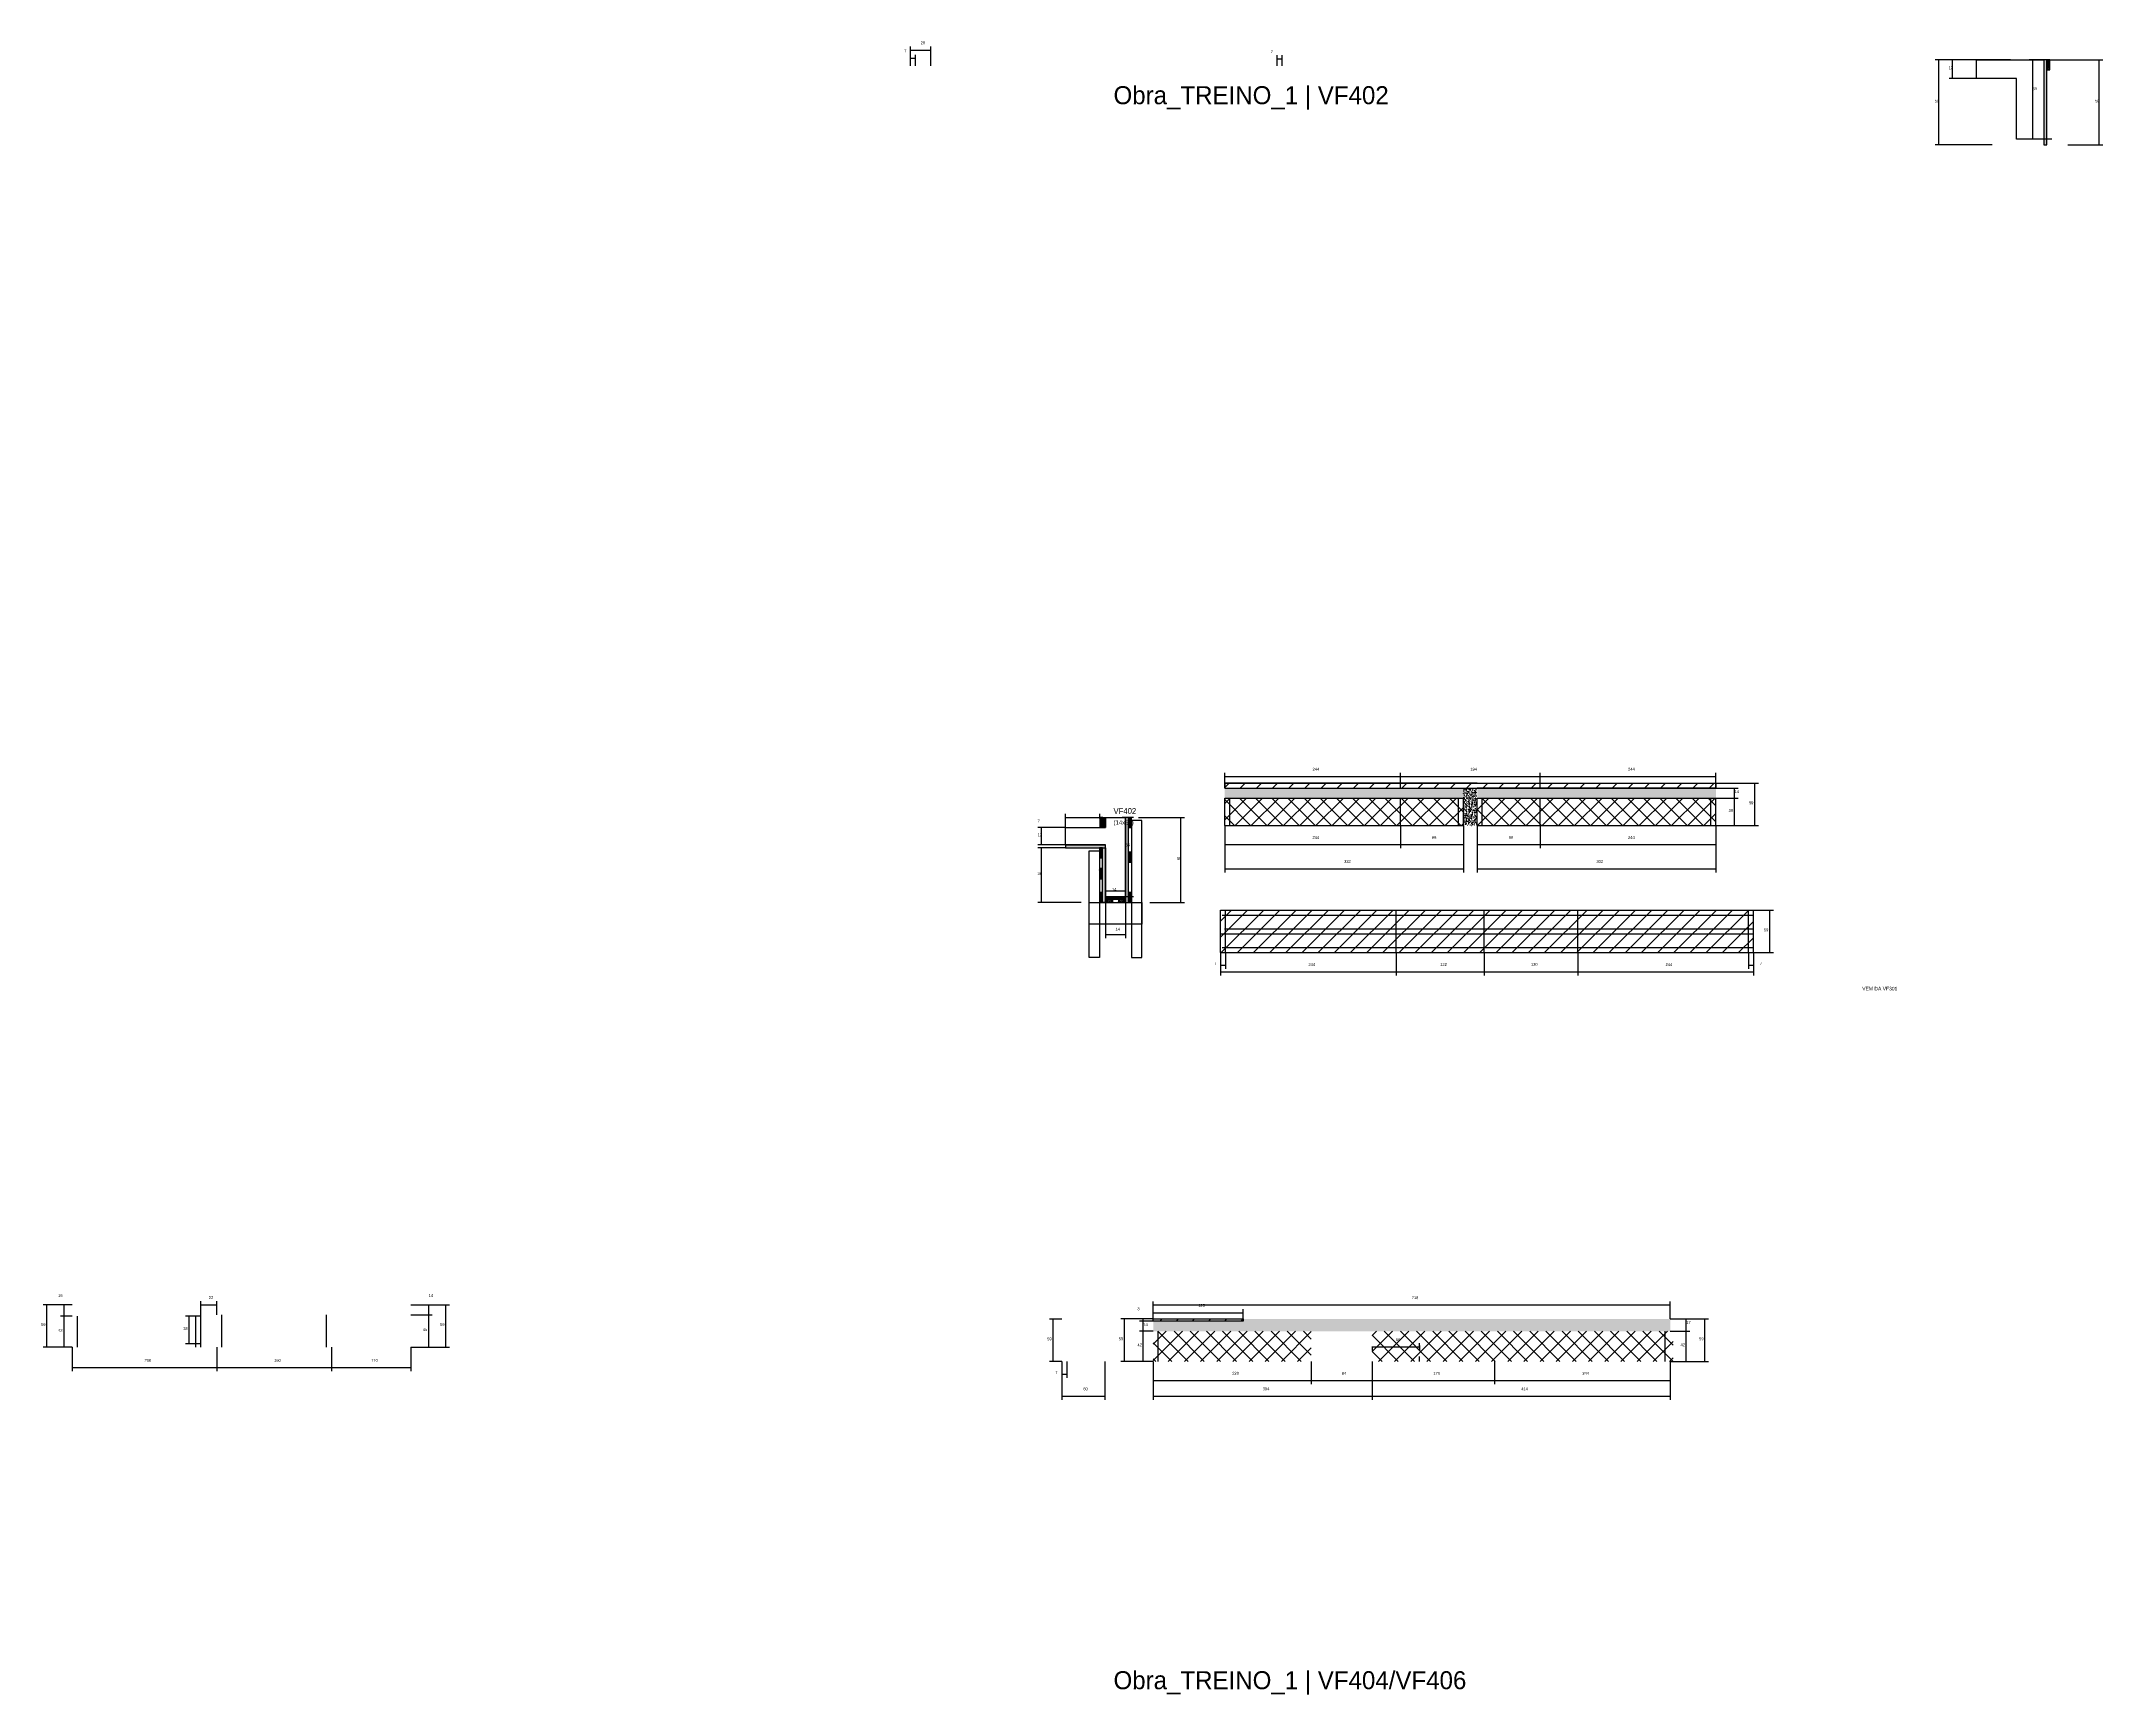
# Model space of a CAD drawing. Header units: metres. Extents: x -2848 to 22762, y -49062 to 1016.
# Drawn here: x -1489 to 1374, y -7818 to -5523 of the extents above; entities that cross this region are included whole.
import ezdxf

# ---------------------------------------------------------------- set-up
doc = ezdxf.new("R2010")
doc.units = ezdxf.units.M
for name, color, linetype in [('CONCRETO', 251, 'Continuous'), ('COTA', 4, 'Continuous'), ('Cota Seção (2x)', 4, 'Continuous'), ('Hachura', 253, 'Continuous'), ('LABEL_ID', 3, 'Continuous'), ('Madeira', 126, 'Continuous'), ('Painéis', 200, 'Continuous'), ('REAPROVEITAMENTO', 251, 'Continuous'), ('SARR_2.2x7', 40, 'Continuous'), ('SARR_3.5x7', 81, 'Continuous'), ('Texto Seção', 7, 'Continuous')]:
    doc.layers.add(name, color=color, linetype=linetype)

msp = doc.modelspace()

# ---------------------------------------------------------------- hatches: boundary and pattern name
at = {"layer": 'COTA'}
h = msp.add_hatch(dxfattribs=at)
h.set_pattern_fill('AR-CONC', scale=0.03)
h.paths.add_polyline_path([(485.9, -6573.2), (485.9, -6559.2), (485.9, -6559.2), (154.4, -6559.2), (154.4, -6559.2), (154.4, -6573.2), (154.4, -6573.2), (485.9, -6573.2)])
h = msp.add_hatch(dxfattribs=at)
h.set_pattern_fill('AR-CONC', scale=0.03)
h.paths.add_polyline_path([(505, -6573.2), (505, -6559.2), (485.9, -6559.2), (485.9, -6573.2), (485.9, -6611.2), (505, -6611.2)])
h = msp.add_hatch(dxfattribs=at)
h.set_pattern_fill('AR-CONC', scale=0.03)
h.paths.add_polyline_path([(505, -6573.2), (505, -6559.2), (505, -6559.2), (836.5, -6559.2), (836.5, -6559.2), (836.5, -6573.2), (836.5, -6573.2), (505, -6573.2)])
h = msp.add_hatch(dxfattribs=at)
h.set_pattern_fill('AR-CONC', scale=0.03)
h.paths.add_polyline_path([(359.1, -7313.1), (359.1, -7296.1), (359.1, -7296.1), (180.1, -7296.1), (180.1, -7296.1), (180.1, -7299.1), (180.1, -7299.1), (55.1, -7299.1), (55.1, -7299.1), (55.1, -7313.1), (55.1, -7313.1), (359.1, -7313.1)])
h = msp.add_hatch(dxfattribs=at)
h.set_pattern_fill('AR-CONC', scale=0.03)
h.paths.add_polyline_path([(359.1, -7296.1), (359.1, -7313.1), (359.1, -7313.1), (773.1, -7313.1), (773.1, -7313.1), (773.1, -7296.1), (773.1, -7296.1), (359.1, -7296.1)])
at = {"layer": 'Hachura'}
h = msp.add_hatch(color=8, dxfattribs=at)
h.dxf.hatch_style = 1
h.paths.add_polyline_path([(1295.8, -5548.5), (1291.8, -5548.5), (1291.8, -5548.5), (1291.8, -5666.5), (1291.8, -5666.5), (1295.8, -5666.5), (1295.8, -5666.5), (1295.8, -5548.5)])
h = msp.add_hatch(dxfattribs=at)
h.set_pattern_fill('ANSI31', scale=0.5)
h.paths.add_polyline_path([(1295.8, -5562.5), (1300.2, -5562.5), (1300.2, -5562.5), (1300.2, -5548.5), (1300.2, -5548.5), (1295.8, -5548.5), (1295.8, -5548.5), (1295.8, -5562.5)])
h = msp.add_hatch(dxfattribs=at)
h.set_pattern_fill('ANSI31', scale=0.5)
h.paths.add_polyline_path([(-19.2, -6614), (-14.8, -6614), (-14.8, -6614), (-14.8, -6600), (-14.8, -6600), (-19.2, -6600), (-19.2, -6600), (-19.2, -6614)])
h = msp.add_hatch(color=8, dxfattribs=at)
h.dxf.hatch_style = 1
h.paths.add_polyline_path([(-14.8, -6600), (-11.2, -6600), (-11.2, -6600), (-11.2, -6614), (-11.2, -6614), (-14.8, -6614), (-14.8, -6614), (-14.8, -6600)])
h = msp.add_hatch(color=8, dxfattribs=at)
h.dxf.hatch_style = 1
h.paths.add_polyline_path([(20.8, -6600), (16.8, -6600), (16.8, -6600), (16.8, -6718), (16.8, -6718), (20.8, -6718), (20.8, -6718), (20.8, -6600)])
h = msp.add_hatch(dxfattribs=at)
h.set_pattern_fill('ANSI31', scale=0.5)
h.paths.add_polyline_path([(20.8, -6614), (25.2, -6614), (25.2, -6614), (25.2, -6600), (25.2, -6600), (20.8, -6600), (20.8, -6600), (20.8, -6614)])
h = msp.add_hatch(color=8, dxfattribs=at)
h.dxf.hatch_style = 1
h.paths.add_polyline_path([(-11.2, -6642), (-11.2, -6638), (-11.2, -6638), (-66.8, -6638), (-66.8, -6638), (-66.8, -6642), (-66.8, -6642), (-11.2, -6642)])
h = msp.add_hatch(color=8, dxfattribs=at)
h.dxf.hatch_style = 1
h.paths.add_polyline_path([(-11.2, -6638), (-15.2, -6638), (-15.2, -6638), (-15.2, -6718), (-15.2, -6718), (-11.2, -6718), (-11.2, -6718), (-11.2, -6638)])
h = msp.add_hatch(dxfattribs=at)
h.set_pattern_fill('ANSI31', scale=0.5)
h.paths.add_polyline_path([(-19.6, -6656), (-15.2, -6656), (-15.2, -6656), (-15.2, -6642), (-15.2, -6642), (-19.6, -6642), (-19.6, -6642), (-19.6, -6656)])
h = msp.add_hatch(dxfattribs=at)
h.set_pattern_fill('ANSI31', scale=0.5)
h.paths.add_polyline_path([(20.8, -6662), (25.2, -6662), (25.2, -6662), (25.2, -6648), (25.2, -6648), (20.8, -6648), (20.8, -6648), (20.8, -6662)])
h = msp.add_hatch(dxfattribs=at)
h.set_pattern_fill('ANSI31', scale=0.5)
h.paths.add_polyline_path([(-19.6, -6685), (-15.2, -6685), (-15.2, -6685), (-15.2, -6671), (-15.2, -6671), (-19.6, -6671), (-19.6, -6671), (-19.6, -6685)])
h = msp.add_hatch(dxfattribs=at)
h.set_pattern_fill('ANSI31', scale=0.5)
h.paths.add_polyline_path([(-19.6, -6718), (-15.2, -6718), (-15.2, -6718), (-15.2, -6704), (-15.2, -6704), (-19.6, -6704), (-19.6, -6704), (-19.6, -6718)])
h = msp.add_hatch(color=8, dxfattribs=at)
h.dxf.hatch_style = 1
h.paths.add_polyline_path([(16.8, -6713.6), (16.8, -6710), (16.8, -6710), (-11.2, -6710), (-11.2, -6710), (-11.2, -6713.6), (-11.2, -6713.6), (16.8, -6713.6)])
h = msp.add_hatch(dxfattribs=at)
h.set_pattern_fill('ANSI31', scale=0.5)
h.paths.add_polyline_path([(-11.2, -6718), (-11.2, -6713.6), (-11.2, -6713.6), (-1.2, -6713.6), (-1.2, -6713.6), (-1.2, -6718), (-1.2, -6718), (-11.2, -6718)])
h = msp.add_hatch(dxfattribs=at)
h.set_pattern_fill('ANSI31', scale=0.5)
h.paths.add_polyline_path([(16.8, -6718), (16.8, -6713.6), (16.8, -6713.6), (6.8, -6713.6), (6.8, -6713.6), (6.8, -6718), (6.8, -6718), (16.8, -6718)])
h = msp.add_hatch(dxfattribs=at)
h.set_pattern_fill('ANSI31', scale=0.5)
h.paths.add_polyline_path([(20.8, -6718), (25.2, -6718), (25.2, -6718), (25.2, -6704), (25.2, -6704), (20.8, -6704), (20.8, -6704), (20.8, -6718)])
at = {"layer": 'REAPROVEITAMENTO'}
h = msp.add_hatch(dxfattribs=at)
h.set_pattern_fill('ANSI31', scale=5)
h.paths.add_polyline_path([(154.4, -6552.2), (154.4, -6559.2), (154.4, -6559.2), (592.5, -6559.2), (592.5, -6559.2), (592.5, -6552.2), (592.5, -6552.2), (154.4, -6552.2)])
h = msp.add_hatch(dxfattribs=at)
h.set_pattern_fill('ANSI31', scale=5)
h.paths.add_polyline_path([(836.5, -6552.2), (836.5, -6559.2), (836.5, -6559.2), (592.5, -6559.2), (592.5, -6559.2), (592.5, -6552.2), (592.5, -6552.2), (836.5, -6552.2)])
h = msp.add_hatch(dxfattribs=at)
h.set_pattern_fill('ANSI37', scale=5)
h.paths.add_polyline_path([(485.9, -6611.2), (485.9, -6573.2), (485.9, -6573.2), (154.4, -6573.2), (154.4, -6573.2), (154.4, -6611.2), (154.4, -6611.2), (485.9, -6611.2)])
h = msp.add_hatch(dxfattribs=at)
h.set_pattern_fill('ANSI37', scale=5)
h.paths.add_polyline_path([(505, -6611.2), (505, -6573.2), (505, -6573.2), (836.5, -6573.2), (836.5, -6573.2), (836.5, -6611.2), (836.5, -6611.2), (505, -6611.2)])
h = msp.add_hatch(dxfattribs=at)
h.set_pattern_fill('ANSI31', scale=5)
h.paths.add_polyline_path([(888.6, -6787.6), (888.6, -6728.6), (888.6, -6728.6), (148.6, -6728.6), (148.6, -6728.6), (148.6, -6787.6), (148.6, -6787.6), (888.6, -6787.6)])
h = msp.add_hatch(dxfattribs=at)
h.set_pattern_fill('ANSI31', scale=5)
h.paths.add_polyline_path([(180.1, -7299.1), (180.1, -7296.1), (180.1, -7296.1), (55.1, -7296.1), (55.1, -7296.1), (55.1, -7299.1), (55.1, -7299.1), (180.1, -7299.1)])
h = msp.add_hatch(dxfattribs=at)
h.set_pattern_fill('ANSI37', scale=5)
h.paths.add_polyline_path([(55.1, -7313.1), (55.1, -7355.1), (55.1, -7355.1), (274.6, -7355.1), (274.6, -7355.1), (274.6, -7313.1), (274.6, -7313.1), (55.1, -7313.1)])
h = msp.add_hatch(dxfattribs=at)
h.set_pattern_fill('ANSI37', scale=5)
h.paths.add_polyline_path([(359.1, -7313.1), (359.1, -7355.1), (359.1, -7355.1), (777.1, -7355.1), (777.1, -7355.1), (777.1, -7313.1), (777.1, -7313.1), (359.1, -7313.1)])

# ---------------------------------------------------------------- linework, layer by layer
at = {"layer": 'CONCRETO'}
for points in [[(1198.2, -5574.5), (1198.2, -5548.5), (1253.8, -5548.5), (1253.8, -5548.5), (1291.8, -5548.5), (1291.8, -5658.5), (1253.8, -5658.5), (1253.8, -5574.5)], [(-66.8, -6638), (-66.8, -6614), (-11.2, -6614), (-11.2, -6600), (16.8, -6600), (16.8, -6710), (-11.2, -6710), (-11.2, -6638)]]:
    msp.add_lwpolyline(points, close=True, dxfattribs=at)
at = {"layer": 'COTA'}
for p, q in [((-281.8, -5556.7), (-281.8, -5541.3)), ((-281.8, -5546.3), (-274.8, -5546.3)), ((-274.8, -5556.7), (-274.8, -5541.3)), ((227.2, -5556.7), (227.2, -5542.1)), ((227.2, -5547.1), (234.2, -5547.1)), ((234.2, -5556.7), (234.2, -5542.1)), ((1245.8, -5548.5), (1140.9, -5548.5)), ((1145.9, -5666.5), (1145.9, -5548.5)), ((1198.2, -5548.5), (1160.2, -5548.5)), ((1165.2, -5574.5), (1165.2, -5548.5)), ((1300.2, -5548.5), (1373.7, -5548.5)), ((1368.7, -5666.5), (1368.7, -5548.5)), ((1198.2, -5574.5), (1160.2, -5574.5)), ((1220.2, -5666.5), (1140.9, -5666.5)), ((1325.4, -5666.5), (1373.7, -5666.5)), ((-66.8, -6614), (-66.8, -6595)), ((-66.8, -6600), (-19.2, -6600)), ((-19.2, -6600), (-19.2, -6595)), ((34.8, -6600), (98.6, -6600)), ((93.6, -6718), (93.6, -6600)), ((154.4, -6611.2), (154.4, -6642.7)), ((154.4, -6611.2), (154.4, -6676.3)), ((398.4, -6611.2), (398.4, -6642.7)), ((398.4, -6611.2), (398.4, -6642.7)), ((485.9, -6611.2), (485.9, -6642.7)), ((485.9, -6611.2), (485.9, -6676.3)), ((505, -6611.2), (505, -6642.7)), ((505, -6611.2), (505, -6676.3)), ((592.5, -6611.2), (592.5, -6642.7)), ((592.5, -6611.2), (592.5, -6642.7)), ((836.5, -6611.2), (836.5, -6642.7)), ((836.5, -6611.2), (836.5, -6676.3)), ((-66.8, -6614), (-104.9, -6614)), ((-66.8, -6638), (-104.9, -6638)), ((-99.9, -6638), (-99.9, -6614)), ((154.4, -6637.7), (398.4, -6637.7)), ((398.4, -6637.7), (485.9, -6637.7)), ((505, -6637.7), (592.5, -6637.7)), ((592.5, -6637.7), (836.5, -6637.7)), ((-66.8, -6642), (-104.9, -6642)), ((-99.9, -6718), (-99.9, -6642)), ((154.4, -6671.3), (485.9, -6671.3)), ((505, -6671.3), (836.5, -6671.3)), ((-44.8, -6718), (-104.9, -6718)), ((-11.2, -6718), (-11.2, -6767.7)), ((16.8, -6718), (16.8, -6767.7)), ((50.4, -6718), (98.6, -6718)), ((888.6, -6728.6), (916.3, -6728.6)), ((911.3, -6787.6), (911.3, -6728.6)), ((-11.2, -6762.7), (16.8, -6762.7)), ((148.5, -6787.6), (148.5, -6809.9)), ((148.5, -6804.9), (155.5, -6804.9)), ((148.6, -6787.6), (148.6, -6819.2)), ((155.5, -6787.6), (155.5, -6809.9)), ((392.6, -6787.6), (392.6, -6819.2)), ((392.6, -6787.6), (392.6, -6819.2)), ((514.6, -6787.6), (514.6, -6819.2)), ((514.6, -6787.6), (514.6, -6819.2)), ((644.6, -6787.6), (644.6, -6819.2)), ((644.6, -6787.6), (644.6, -6819.2)), ((881.6, -6787.6), (881.6, -6809.9)), ((881.6, -6804.9), (888.6, -6804.9)), ((888.6, -6787.6), (916.3, -6787.6)), ((888.6, -6787.6), (888.6, -6819.2)), ((888.6, -6787.6), (888.6, -6809.9)), ((148.6, -6814.2), (392.6, -6814.2)), ((392.6, -6814.2), (514.6, -6814.2)), ((514.6, -6814.2), (644.6, -6814.2)), ((644.6, -6814.2), (888.6, -6814.2)), ((-1445.8, -7276.4), (-1486.1, -7276.4)), ((-1481.1, -7335.4), (-1481.1, -7276.4)), ((-1445.8, -7276.4), (-1462.3, -7276.4)), ((-1445.8, -7292.4), (-1462.3, -7292.4)), ((-1445.8, -7292.4), (-1462.3, -7292.4)), ((-1457.3, -7292.4), (-1457.3, -7276.4)), ((-1457.3, -7335.4), (-1457.3, -7292.4)), ((-1267.3, -7292.4), (-1288.7, -7292.4)), ((-1283.7, -7330.4), (-1283.7, -7292.4)), ((-1267.3, -7292.4), (-1267.3, -7271.4)), ((-1267.3, -7276.4), (-1245.3, -7276.4)), ((-1245.3, -7290.4), (-1245.3, -7271.4)), ((-975.8, -7276.4), (-945.9, -7276.4)), ((-975.8, -7276.4), (-922, -7276.4)), ((-975.8, -7290.4), (-945.9, -7290.4)), ((-975.8, -7290.4), (-945.9, -7290.4)), ((-950.9, -7290.4), (-950.9, -7276.4)), ((-950.9, -7335.4), (-950.9, -7290.4)), ((-927, -7335.4), (-927, -7276.4)), ((-71.9, -7296.3), (-88.9, -7296.3)), ((-83.9, -7355.3), (-83.9, -7296.3)), ((55.1, -7296.1), (10.3, -7296.1)), ((15.3, -7355.1), (15.3, -7296.1)), ((55.1, -7296.1), (36.3, -7296.1)), ((55.1, -7299.1), (36.3, -7299.1)), ((55.1, -7299.1), (36.3, -7299.1)), ((41.3, -7299.1), (41.3, -7296.1)), ((41.3, -7313.1), (41.3, -7299.1)), ((55.1, -7296.1), (55.1, -7282.6)), ((55.1, -7287.6), (180.1, -7287.6)), ((180.1, -7296.1), (180.1, -7282.6)), ((773.1, -7296.1), (800.3, -7296.1)), ((773.1, -7296.1), (826.3, -7296.1)), ((795.3, -7313.1), (795.3, -7296.1)), ((821.3, -7355.1), (821.3, -7296.1)), ((55.1, -7313.1), (36.3, -7313.1)), ((55.1, -7313.1), (36.3, -7313.1)), ((41.3, -7355.1), (41.3, -7313.1)), ((773.1, -7313.1), (800.3, -7313.1)), ((773.1, -7313.1), (800.3, -7313.1)), ((795.3, -7355.1), (795.3, -7313.1)), ((-1445.8, -7335.4), (-1486.1, -7335.4)), ((-1445.8, -7335.4), (-1462.3, -7335.4)), ((-1445.8, -7335.4), (-1445.8, -7368.7)), ((-1267.3, -7330.4), (-1288.7, -7330.4)), ((-1245.3, -7335.4), (-1245.3, -7368.7)), ((-1245.3, -7335.4), (-1245.3, -7368.7)), ((-1085.8, -7335.4), (-1085.8, -7368.7)), ((-1085.8, -7335.4), (-1085.8, -7368.7)), ((-975.8, -7335.4), (-945.9, -7335.4)), ((-975.8, -7335.4), (-922, -7335.4)), ((-975.8, -7335.4), (-975.8, -7368.7)), ((-71.9, -7355.3), (-88.9, -7355.3)), ((-71.9, -7355.3), (-71.9, -7408.3)), ((-71.9, -7355.3), (-71.9, -7377.6)), ((-64.9, -7355.3), (-64.9, -7377.6)), ((-11.9, -7355.3), (-11.9, -7408.3)), ((55.1, -7355.1), (10.3, -7355.1)), ((55.1, -7355.1), (36.3, -7355.1)), ((55.1, -7355.1), (55.1, -7386.7)), ((55.1, -7355.1), (55.1, -7408.3)), ((274.6, -7355.1), (274.6, -7386.7)), ((274.6, -7355.1), (274.6, -7386.7)), ((359.1, -7355.1), (359.1, -7386.7)), ((359.1, -7355.1), (359.1, -7408.3)), ((359.1, -7355.1), (359.1, -7386.7)), ((359.1, -7355.1), (359.1, -7408.3)), ((529.1, -7355.1), (529.1, -7386.7)), ((529.1, -7355.1), (529.1, -7386.7)), ((773.1, -7355.1), (773.1, -7386.7)), ((773.1, -7355.1), (773.1, -7408.3)), ((773.1, -7355.1), (800.3, -7355.1)), ((773.1, -7355.1), (826.3, -7355.1)), ((-1445.8, -7363.7), (-1245.3, -7363.7)), ((-1245.3, -7363.7), (-1085.8, -7363.7)), ((-1085.8, -7363.7), (-975.8, -7363.7)), ((-71.9, -7372.6), (-64.9, -7372.6)), ((55.1, -7381.7), (274.6, -7381.7)), ((274.6, -7381.7), (359.1, -7381.7)), ((359.1, -7381.7), (529.1, -7381.7)), ((529.1, -7381.7), (773.1, -7381.7)), ((-71.9, -7403.3), (-11.9, -7403.3)), ((55.1, -7403.3), (359.1, -7403.3)), ((359.1, -7403.3), (773.1, -7403.3))]:
    msp.add_line(p, q, dxfattribs=at)
at = {"layer": 'Cota Seção (2x)'}
for p, q in [((-281.8, -5556.7), (-281.8, -5529.8)), ((-281.8, -5534.8), (-253.8, -5534.8)), ((-253.8, -5556.7), (-253.8, -5529.8)), ((1291.8, -5548.5), (1271.4, -5548.5)), ((1276.4, -5658.5), (1276.4, -5548.5)), ((1302.8, -5658.5), (1271.4, -5658.5)), ((154.4, -6552.2), (154.4, -6538.2)), ((154.4, -6543.2), (398.4, -6543.2)), ((398.4, -6552.2), (398.4, -6538.2)), ((398.4, -6552.2), (398.4, -6538.2)), ((398.4, -6543.2), (592.5, -6543.2)), ((592.5, -6552.2), (592.5, -6538.2)), ((592.5, -6552.2), (592.5, -6538.2)), ((592.5, -6543.2), (836.5, -6543.2)), ((836.5, -6552.2), (836.5, -6538.2)), ((836.5, -6552.2), (895.5, -6552.2)), ((890.5, -6611.2), (890.5, -6552.2)), ((836.5, -6559.2), (867.5, -6559.2)), ((836.5, -6573.2), (867.5, -6573.2)), ((836.5, -6573.2), (867.5, -6573.2)), ((862.5, -6573.2), (862.5, -6559.2)), ((862.5, -6611.2), (862.5, -6573.2)), ((27.8, -6600), (11.8, -6600)), ((16.8, -6710), (16.8, -6600)), ((836.5, -6611.2), (867.5, -6611.2)), ((836.5, -6611.2), (895.5, -6611.2)), ((-11.2, -6718), (-11.2, -6697)), ((16.8, -6718), (16.8, -6697)), ((-11.2, -6702), (16.8, -6702)), ((27.8, -6710), (11.8, -6710)), ((55.1, -7296.1), (55.1, -7271.7)), ((55.1, -7276.7), (773.1, -7276.7)), ((773.1, -7296.1), (773.1, -7271.7)), ((359.1, -7334.1), (359.1, -7339.8)), ((359.1, -7334.8), (425.1, -7334.8)), ((425.1, -7333.1), (425.1, -7339.8))]:
    msp.add_line(p, q, dxfattribs=at)
at = {"layer": 'Madeira'}
for points in [[(1295.8, -5562.5), (1300.2, -5562.5), (1300.2, -5548.5), (1295.8, -5548.5)], [(-19.2, -6614), (-14.8, -6614), (-14.8, -6600), (-19.2, -6600)], [(20.8, -6614), (25.2, -6614), (25.2, -6600), (20.8, -6600)], [(-19.6, -6656), (-15.2, -6656), (-15.2, -6642), (-19.6, -6642)], [(20.8, -6662), (25.2, -6662), (25.2, -6648), (20.8, -6648)], [(-19.6, -6685), (-15.2, -6685), (-15.2, -6671), (-19.6, -6671)], [(-19.6, -6718), (-15.2, -6718), (-15.2, -6704), (-19.6, -6704)], [(-11.2, -6718), (-11.2, -6713.6), (-1.2, -6713.6), (-1.2, -6718)], [(16.8, -6718), (16.8, -6713.6), (6.8, -6713.6), (6.8, -6718)], [(20.8, -6718), (25.2, -6718), (25.2, -6704), (20.8, -6704)]]:
    msp.add_lwpolyline(points, close=True, dxfattribs=at)
at = {"layer": 'Painéis'}
for p, q in [((154.4, -6552.2), (505, -6552.2)), ((154.4, -6559.2), (154.4, -6552.2)), ((398.4, -6559.2), (398.4, -6552.2)), ((505, -6552.2), (836.5, -6552.2)), ((592.5, -6559.2), (592.5, -6552.2)), ((836.5, -6559.2), (836.5, -6552.2)), ((154.4, -6559.2), (505, -6559.2)), ((154.4, -6573.2), (485.9, -6573.2)), ((154.4, -6611.2), (154.4, -6573.2)), ((398.4, -6611.2), (398.4, -6573.2)), ((485.9, -6611.2), (485.9, -6573.2)), ((505, -6559.2), (836.5, -6559.2)), ((505, -6573.2), (836.5, -6573.2)), ((505, -6611.2), (505, -6573.2)), ((592.5, -6611.2), (592.5, -6573.2)), ((836.5, -6611.2), (836.5, -6573.2)), ((154.4, -6611.2), (485.9, -6611.2)), ((505, -6611.2), (836.5, -6611.2)), ((-66.8, -6638), (-11.2, -6638)), ((-11.2, -6710), (16.8, -6710)), ((148.6, -6728.6), (888.6, -6728.6)), ((148.6, -6787.6), (148.6, -6728.6)), ((392.6, -6787.6), (392.6, -6728.6)), ((514.6, -6787.6), (514.6, -6728.6)), ((644.6, -6787.6), (644.6, -6728.6)), ((888.6, -6787.6), (888.6, -6728.6)), ((148.6, -6787.6), (888.6, -6787.6))]:
    msp.add_line(p, q, dxfattribs=at)
for points in [[(1295.8, -5548.5), (1291.8, -5548.5), (1291.8, -5666.5), (1295.8, -5666.5)], [(-14.8, -6600), (-11.2, -6600), (-11.2, -6614), (-14.8, -6614)], [(20.8, -6600), (16.8, -6600), (16.8, -6718), (20.8, -6718)], [(-11.2, -6642), (-11.2, -6638), (-66.8, -6638), (-66.8, -6642)], [(-15.2, -6642), (-11.2, -6642), (-11.2, -6718), (-15.2, -6718)], [(16.8, -6713.6), (16.8, -6710), (-11.2, -6710), (-11.2, -6713.6)], [(55.1, -7296.1), (180.1, -7296.1), (180.1, -7299.1), (55.1, -7299.1)]]:
    msp.add_lwpolyline(points, close=True, dxfattribs=at)
for points in [[(505, -6552.2), (154.4, -6552.2), (154.4, -6559.2), (505, -6559.2)], [(505, -6552.2), (836.5, -6552.2), (836.5, -6559.2), (505, -6559.2)]]:
    msp.add_lwpolyline(points, dxfattribs=at)
at = {"layer": 'SARR_2.2x7'}
for p, q in [((161.4, -6611.2), (161.4, -6573.2)), ((479, -6611.2), (479, -6573.2)), ((511.9, -6611.2), (511.9, -6573.2)), ((829.5, -6611.2), (829.5, -6573.2)), ((150.8, -6735.6), (392.6, -6735.6)), ((154.3, -6754.6), (392.6, -6754.6)), ((155.5, -6787.6), (155.5, -6728.6)), ((392.6, -6735.6), (514.6, -6735.6)), ((392.6, -6754.6), (514.6, -6754.6)), ((514.6, -6735.6), (644.6, -6735.6)), ((514.6, -6754.6), (644.6, -6754.6)), ((644.6, -6735.6), (888.6, -6735.6)), ((644.6, -6754.6), (888.6, -6754.6)), ((881.6, -6787.6), (881.6, -6728.6)), ((148.6, -6761.6), (392.6, -6761.6)), ((150.7, -6780.6), (392.6, -6780.6)), ((392.6, -6761.6), (514.6, -6761.6)), ((392.6, -6780.6), (514.6, -6780.6)), ((514.6, -6761.6), (644.6, -6761.6)), ((514.6, -6780.6), (644.6, -6780.6)), ((644.6, -6761.6), (888.1, -6761.6)), ((644.6, -6780.6), (888.6, -6780.6)), ((-1438.8, -7335.4), (-1438.8, -7292.4)), ((-1274.3, -7335.4), (-1274.3, -7292.4)), ((-1267.3, -7335.4), (-1267.3, -7292.4)), ((-1238.3, -7335.4), (-1238.3, -7290.4)), ((-1092.8, -7335.4), (-1092.8, -7290.4)), ((62.1, -7355.1), (62.1, -7313.1)), ((766.2, -7355.1), (766.2, -7313.1)), ((425.1, -7336.6), (425.1, -7329.6)), ((425.1, -7355.1), (425.1, -7348.1))]:
    msp.add_line(p, q, dxfattribs=at)
at = {"layer": 'SARR_3.5x7'}
for points in [[(39.2, -6604.4), (25.2, -6604.4), (25.2, -6794.5), (39.2, -6794.5)], [(-33.6, -6646.4), (-19.6, -6646.4), (-19.6, -6794.5), (-33.6, -6794.5)], [(-33.6, -6718), (39.2, -6718), (39.2, -6748), (-33.6, -6748)]]:
    msp.add_lwpolyline(points, close=True, dxfattribs=at)

# ---------------------------------------------------------------- texts
at = {"layer": 'COTA'}
for s, p in [('7', (-290.7, -5538.2)), ('7', (218.3, -5539.1)), ('13', (1159.7, -5561.5)), ('59', (1140.4, -5607.5)), ('59', (1363.2, -5607.5)), ('7', (-105.4, -6607)), ('12', (-105.4, -6626)), ('244', (276.4, -6629.7)), ('88', (442.2, -6629.6)), ('88', (548.7, -6629.6)), ('244', (714.5, -6629.7)), ('59', (88.1, -6659)), ('332', (320.2, -6663)), ('332', (670.7, -6663)), ('38', (-105.4, -6680)), ('14', (2.8, -6757.2)), ('59', (903.2, -6758.1)), ('7', (139.7, -6804.9)), ('244', (270.6, -6806.1)), ('122', (453.6, -6806.1)), ('130', (579.6, -6805.9)), ('244', (766.6, -6806.1)), ('7', (897.5, -6804.9)), ('16', (-1465.5, -7265.4)), ('22', (-1256.3, -7268.4)), ('14', (-950.9, -7265.4)), ('3', (33.1, -7284)), ('125', (117.6, -7279.5)), ('17', (795.3, -7303.1)), ('59', (-1489.2, -7305.9)), ('43', (-1465.6, -7313.9)), ('38', (-1292, -7311.4)), ('45', (-959, -7312.9)), ('59', (-935.2, -7305.9)), ('59', (-92.1, -7325.8)), ('59', (7.2, -7325.6)), ('14', (41.3, -7306.1)), ('59', (813.2, -7325.6)), ('200', (-1345.5, -7355.6)), ('160', (-1165.5, -7355.5)), ('110', (-1030.8, -7355.6)), ('42', (33.2, -7334.1)), ('42', (787.3, -7334.1)), ('7', (-80.8, -7372.6)), ('220', (164.9, -7373.5)), ('84', (316.9, -7373.6)), ('170', (444.1, -7373.6)), ('244', (651.1, -7373.6)), ('60', (-41.9, -7395.2)), ('304', (207.1, -7395.1)), ('414', (566.1, -7395.2))]:
    msp.add_text(s, height=4, dxfattribs=at).set_placement(p)
at = {"layer": 'Cota Seção (2x)'}
for s, p in [('28', (-267.8, -5526.7)), ('55', (1276.4, -5590.5)), ('244', (276.4, -6535.1)), ('194', (495.5, -6535.1)), ('244', (714.5, -6535.1)), ('14', (862.5, -6566.2)), ('59', (882.4, -6581.7)), ('38', (854.2, -6592.2)), ('55', (16.8, -6640)), ('14', (-2.2, -6702)), ('718', (414.1, -7268.6)), ('66', (392.1, -7326.7))]:
    msp.add_text(s, height=4, dxfattribs=at).set_placement(p)
at = {"layer": 'LABEL_ID'}
for s, p in [('Obra_TREINO_1 | VF402', (0, -5610)), ('Obra_TREINO_1 | VF404/VF406', (0, -7810))]:
    msp.add_text(s, height=25, dxfattribs=at).set_placement(p)
at = {"layer": 'Texto Seção'}
for s, height, p in [('VF402', 8, (0, -6595)), ('(14x55)', 6, (0, -6610)), ('VEM DA VF301', 5, (1039.7, -6840.1))]:
    msp.add_text(s, height=height, dxfattribs=at).set_placement(p)

doc.saveas('drawing.dxf')
